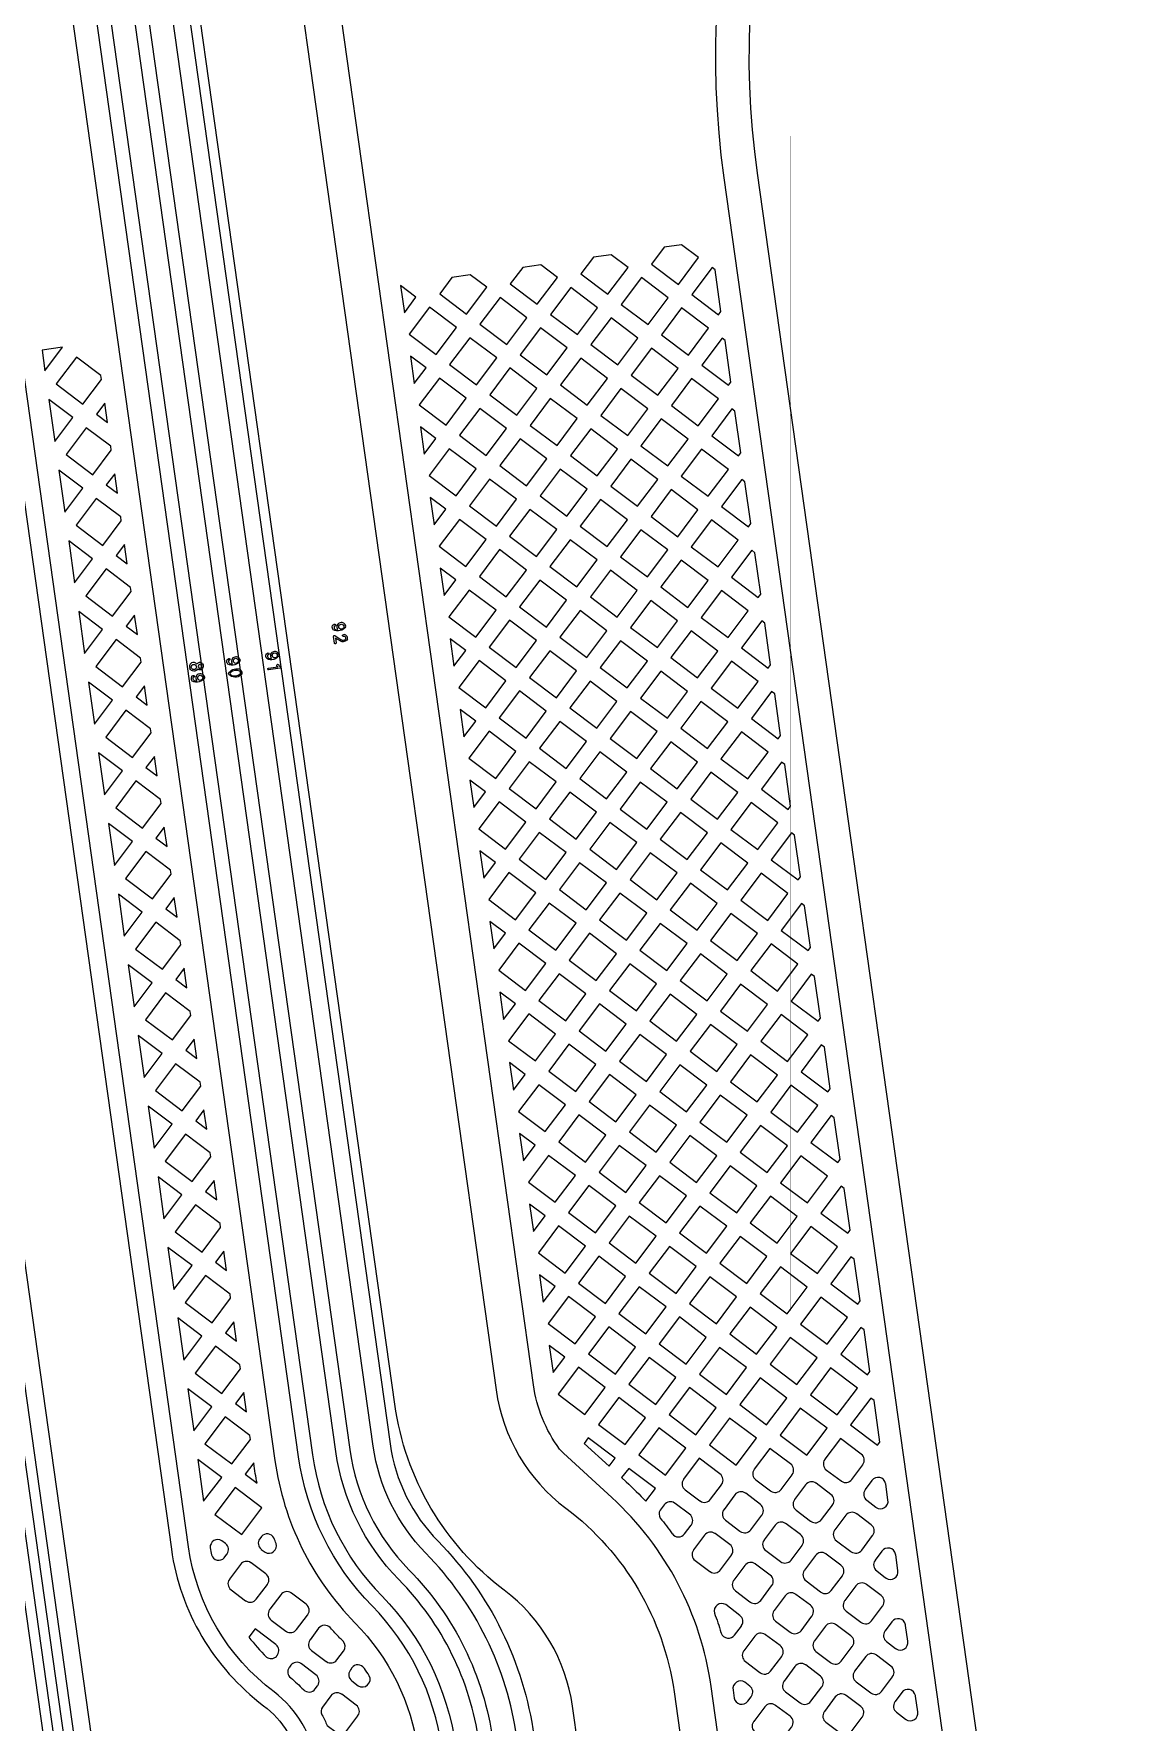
# Model space of a CAD drawing. Extents: x 176 to 489, y 37 to 258.
# Drawn here: x 231.65 to 238.14, y 54.62 to 64.66 of the extents above; entities that cross this region are included whole.
import ezdxf

# ---------------------------------------------------------------- set-up
doc = ezdxf.new("R2010")
doc.units = 0
for name, color, linetype in [('bak_bak_ttr1-bcq7360', 9, 'Continuous'), ('bak_outline', 8, 'Continuous'), ('biaozhu1', 5, 'Continuous'), ('quyukuang', 6, 'Continuous')]:
    doc.layers.add(name, color=color, linetype=linetype)

msp = doc.modelspace()

# ---------------------------------------------------------------- linework, layer by layer
at = {"layer": 'bak_bak_ttr1-bcq7360'}
for p, q in [((233.833, 63.166), (233.856, 63.003)), ((231.823, 62.798), (231.701, 62.781)), ((231.701, 62.781), (231.718, 62.658)), ((231.718, 62.658), (231.823, 62.798)), ((233.892, 62.746), (233.915, 62.583)), ((231.742, 62.488), (231.777, 62.238)), ((232.074, 62.466), (232.024, 62.4)), ((232.09, 62.35), (232.074, 62.466)), ((232.024, 62.4), (232.09, 62.35)), ((233.951, 62.325), (233.974, 62.163)), ((231.801, 62.068), (231.836, 61.818)), ((232.133, 62.046), (232.083, 61.98)), ((232.149, 61.93), (232.133, 62.046)), ((232.083, 61.98), (232.149, 61.93)), ((234.01, 61.905), (234.033, 61.743)), ((231.86, 61.648), (231.895, 61.398)), ((232.192, 61.626), (232.142, 61.56)), ((232.142, 61.56), (232.208, 61.51)), ((232.208, 61.51), (232.192, 61.626)), ((234.069, 61.485), (234.092, 61.323)), ((231.919, 61.228), (231.954, 60.978)), ((232.251, 61.206), (232.201, 61.14)), ((232.201, 61.14), (232.268, 61.09)), ((232.268, 61.09), (232.251, 61.206)), ((234.128, 61.065), (234.151, 60.903)), ((231.978, 60.807), (232.013, 60.558)), ((232.31, 60.786), (232.26, 60.72)), ((232.327, 60.67), (232.31, 60.786)), ((232.26, 60.72), (232.327, 60.67)), ((234.187, 60.645), (234.21, 60.483)), ((232.037, 60.387), (232.072, 60.138)), ((232.369, 60.366), (232.319, 60.3)), ((232.386, 60.25), (232.369, 60.366)), ((232.319, 60.3), (232.386, 60.25)), ((234.246, 60.225), (234.269, 60.063)), ((232.096, 59.967), (232.131, 59.718)), ((232.428, 59.946), (232.378, 59.88)), ((232.445, 59.83), (232.428, 59.946)), ((232.378, 59.88), (232.445, 59.83)), ((234.305, 59.805), (234.328, 59.642)), ((232.155, 59.547), (232.19, 59.297)), ((232.487, 59.526), (232.438, 59.459)), ((232.438, 59.459), (232.504, 59.41)), ((232.504, 59.41), (232.487, 59.526)), ((234.364, 59.385), (234.387, 59.222)), ((232.214, 59.127), (232.249, 58.877)), ((232.546, 59.106), (232.497, 59.039)), ((232.497, 59.039), (232.563, 58.99)), ((232.563, 58.99), (232.546, 59.106)), ((234.423, 58.965), (234.446, 58.802)), ((232.273, 58.707), (232.308, 58.457)), ((232.605, 58.685), (232.556, 58.619)), ((232.622, 58.57), (232.605, 58.685)), ((232.556, 58.619), (232.622, 58.57)), ((234.482, 58.545), (234.505, 58.382)), ((232.332, 58.287), (232.367, 58.037)), ((232.664, 58.265), (232.615, 58.199)), ((232.681, 58.149), (232.664, 58.265)), ((232.615, 58.199), (232.681, 58.149)), ((234.541, 58.124), (234.564, 57.962)), ((232.391, 57.867), (232.426, 57.617)), ((232.724, 57.845), (232.674, 57.779)), ((232.74, 57.729), (232.724, 57.845)), ((232.674, 57.779), (232.74, 57.729)), ((234.6, 57.704), (234.623, 57.542)), ((232.45, 57.447), (232.485, 57.197)), ((232.783, 57.425), (232.733, 57.359)), ((232.799, 57.309), (232.783, 57.425)), ((232.733, 57.359), (232.799, 57.309)), ((234.659, 57.284), (234.682, 57.122)), ((232.509, 57.027), (232.544, 56.777)), ((232.842, 57.005), (232.792, 56.939)), ((232.792, 56.939), (232.858, 56.889)), ((232.858, 56.889), (232.842, 57.005)), ((234.718, 56.864), (234.741, 56.702)), ((232.568, 56.606), (232.603, 56.357)), ((232.901, 56.585), (232.851, 56.519)), ((232.851, 56.519), (232.917, 56.469)), ((232.917, 56.469), (232.901, 56.585)), ((232.627, 56.186), (232.662, 55.937)), ((232.96, 56.165), (232.91, 56.099)), ((232.91, 56.099), (232.98, 56.045))]:
    msp.add_line(p, q, dxfattribs=at)
for points in [[(234.844, 52.62, 0.391526), (234.903, 52.704), (234.893, 52.779), (234.893, 52.779), (234.818, 53.307), (234.819, 53.307), (234.806, 53.399, 0.198924), (234.748, 53.496, -0.197398), (234.714, 53.554, -0.005848), (234.681, 53.626, -0.101709), (234.633, 53.761), (234.525, 54.529, 0.161646), (233.983, 55.629, -0.160256), (233.671, 56.264), (232.346, 65.691, -0.198908), (234.444, 73.804), (238.877, 79.688, 0.198902), (241.002, 87.903), (234.483, 134.292, 0.170817)], [(236.864, 67.802, 0.207988), (235.756, 63.806), (237.251, 53.166, -0.163949)], [(233.109, 65.798), (234.402, 56.599, 0.199126), (234.817, 55.896, -0.198644), (235.46, 54.804), (235.594, 53.852, -0.041399)], [(232.206, 65.671), (233.531, 56.245, 0.160526), (233.883, 55.53, -0.160493), (234.382, 54.517), (234.542, 53.375), (234.648, 53.283), (234.648, 53.282), (234.722, 52.755), (234.546, 52.73), (234.472, 53.258), (234.467, 53.315), (234.3, 54.506, 0.160526), (233.823, 55.472, -0.160496), (233.448, 56.233), (232.124, 65.66, -0.198904)], [(232.446, 65.705), (233.771, 56.278, 0.160287), (234.056, 55.7, -0.161596), (234.626, 54.543)], [(234.99, 53.767), (234.856, 54.719, 0.198737), (234.449, 55.409, -0.198914), (233.799, 56.514), (232.506, 65.713, -0.198889)], [(231.761, 65.61), (233.086, 56.18, 0.160276), (233.562, 55.215, -0.160473), (233.937, 54.455), (234.074, 53.479, -0.052017), (234.076, 53.411, -0.379916), (234.022, 53.347), (234.007, 53.345, 0.410916), (233.944, 53.26), (233.955, 53.185), (233.955, 53.185), (234.029, 52.658), (234.029, 52.658), (234.039, 52.583, 0.412974), (234.124, 52.519), (234.279, 52.541, -0.085134), (234.313, 52.538, 0.253929), (234.483, 52.562, -0.085118), (234.514, 52.574), (234.844, 52.62), (234.844, 52.62)], [(231.984, 65.64), (233.309, 56.214, 0.160588), (233.723, 55.373, -0.160497), (234.16, 54.486), (234.298, 53.51, -0.048605), (234.302, 53.403), (234.297, 53.302, -0.008462), (234.297, 53.301), (234.376, 52.706), (234.376, 52.706), (234.199, 52.682), (234.125, 53.209), (234.214, 53.309), (234.219, 53.408, 0.048601), (234.215, 53.499), (234.078, 54.474, 0.160522), (233.664, 55.315, -0.160569), (233.227, 56.202), (231.902, 65.628, -0.19891)], [(231.084, 65.518), (232.47, 55.653, 0.198902), (233.019, 54.722, -0.19871), (233.23, 54.364), (233.306, 53.821, 0.137023), (233.482, 53.419, -0.087024), (233.489, 53.403, -0.109623), (233.607, 53.137), (233.608, 53.137), (233.682, 52.609), (233.506, 52.584), (233.436, 53.084, 0.096684), (233.37, 53.261, 0.294706), (233.296, 53.295), (233.205, 53.283, -0.378206), (233.168, 53.228), (232.953, 53.198, -0.304803), (232.906, 53.228, 0.120269), (232.732, 53.44), (232.574, 53.559, -0.198882), (231.995, 54.542), (230.465, 65.431, -0.080073)], [(233.332, 54.378, 0.198763), (233.081, 54.804, -0.198793), (232.572, 55.667), (231.186, 65.532, -0.080049)], [(230.244, 65.401), (231.891, 53.68, 0.199022), (232.107, 53.313, 0.121406), (232.312, 53.226, -0.314395), (232.502, 53.041), (232.569, 52.991), (232.569, 52.99), (232.643, 52.463), (232.466, 52.438), (232.392, 52.966), (232.442, 53.032, 0.310866), (232.302, 53.167, -0.121401), (232.071, 53.266, -0.198919), (231.832, 53.672), (230.184, 65.392, -0.080094)], [(231.834, 54.519), (230.303, 65.409, -0.080076)], [(230.363, 65.417), (231.893, 54.528, 0.198915)], [(235.806, 53.942), (235.68, 54.836, 0.173823), (235.09, 55.959), (234.802, 56.223, -0.04861), (234.779, 56.248, -0.124269), (234.623, 56.63), (233.43, 65.122, -0.409906)], [(232.98, 56.045, -0.016079), (232.96, 56.162), (232.96, 56.163), (232.96, 56.165)]]:
    msp.add_lwpolyline(points, format="xyb", dxfattribs=at)
for points in [[(234.906, 63.234), (235.066, 63.113), (235.186, 63.273), (235.086, 63.348), (234.981, 63.333)], [(235.326, 63.293), (235.486, 63.172), (235.606, 63.332), (235.505, 63.408), (235.402, 63.394)], [(234.486, 63.175), (234.645, 63.054), (234.766, 63.214), (234.667, 63.288), (234.56, 63.273)], [(235.566, 63.112), (235.725, 62.992), (235.739, 63.01), (235.704, 63.258), (235.686, 63.272)], [(234.066, 63.115), (234.225, 62.995), (234.346, 63.155), (234.248, 63.228), (234.139, 63.213)], [(234.725, 62.994), (234.885, 62.874), (235.005, 63.033), (234.846, 63.154)], [(235.146, 63.053), (235.305, 62.933), (235.425, 63.092), (235.266, 63.213)], [(234.305, 62.935), (234.465, 62.815), (234.585, 62.974), (234.426, 63.095)], [(233.885, 62.876), (234.045, 62.756), (234.165, 62.915), (234.005, 63.036)], [(234.965, 62.814), (235.125, 62.693), (235.245, 62.853), (235.085, 62.973)], [(235.385, 62.873), (235.545, 62.752), (235.665, 62.912), (235.505, 63.032)], [(234.125, 62.695), (234.284, 62.575), (234.405, 62.735), (234.245, 62.855)], [(234.545, 62.754), (234.704, 62.634), (234.825, 62.794), (234.665, 62.914)], [(235.625, 62.692), (235.784, 62.572), (235.798, 62.59), (235.763, 62.838), (235.745, 62.852)], [(231.785, 62.581), (231.944, 62.46), (232.054, 62.607), (232.051, 62.63), (231.905, 62.74)], [(235.205, 62.633), (235.364, 62.513), (235.484, 62.672), (235.325, 62.793)], [(234.364, 62.515), (234.524, 62.395), (234.644, 62.554), (234.484, 62.675)], [(234.784, 62.574), (234.944, 62.454), (235.064, 62.613), (234.905, 62.734)], [(233.944, 62.456), (234.104, 62.336), (234.224, 62.495), (234.064, 62.615)], [(235.024, 62.393), (235.184, 62.273), (235.304, 62.433), (235.144, 62.553)], [(235.444, 62.453), (235.604, 62.332), (235.724, 62.492), (235.564, 62.612)], [(234.604, 62.334), (234.764, 62.214), (234.884, 62.374), (234.724, 62.494)], [(234.184, 62.275), (234.343, 62.155), (234.464, 62.315), (234.304, 62.435)], [(235.263, 62.213), (235.423, 62.093), (235.544, 62.252), (235.384, 62.373)], [(235.684, 62.272), (235.843, 62.152), (235.857, 62.17), (235.822, 62.418), (235.804, 62.432)], [(231.844, 62.161), (232.003, 62.04), (232.113, 62.186), (232.11, 62.21), (231.964, 62.32)], [(234.423, 62.095), (234.583, 61.974), (234.703, 62.134), (234.544, 62.254)], [(234.843, 62.154), (235.003, 62.034), (235.123, 62.193), (234.964, 62.313)], [(234.003, 62.036), (234.163, 61.915), (234.283, 62.075), (234.123, 62.195)], [(235.503, 62.032), (235.663, 61.912), (235.783, 62.072), (235.623, 62.192)], [(234.663, 61.914), (234.823, 61.794), (234.943, 61.954), (234.783, 62.074)], [(235.083, 61.973), (235.243, 61.853), (235.363, 62.013), (235.203, 62.133)], [(234.243, 61.855), (234.403, 61.735), (234.523, 61.895), (234.363, 62.015)], [(235.323, 61.793), (235.482, 61.672), (235.602, 61.832), (235.443, 61.952)], [(235.743, 61.852), (235.902, 61.731), (235.916, 61.75), (235.881, 61.998), (235.863, 62.012)], [(231.903, 61.741), (232.062, 61.62), (232.172, 61.766), (232.169, 61.79), (232.023, 61.9)], [(234.902, 61.734), (235.062, 61.613), (235.182, 61.773), (235.023, 61.893)], [(234.062, 61.616), (234.222, 61.495), (234.342, 61.655), (234.183, 61.775)], [(234.482, 61.675), (234.642, 61.554), (234.762, 61.714), (234.603, 61.834)], [(235.562, 61.612), (235.722, 61.492), (235.842, 61.651), (235.682, 61.772)], [(234.722, 61.494), (234.882, 61.374), (235.002, 61.534), (234.842, 61.654)], [(235.142, 61.553), (235.302, 61.433), (235.422, 61.593), (235.262, 61.713)], [(234.302, 61.435), (234.462, 61.315), (234.582, 61.474), (234.422, 61.595)], [(235.802, 61.432), (235.961, 61.311), (235.975, 61.33), (235.941, 61.577), (235.922, 61.591)], [(231.962, 61.32), (232.121, 61.2), (232.232, 61.346), (232.228, 61.37), (232.082, 61.48)], [(234.962, 61.314), (235.121, 61.193), (235.241, 61.353), (235.082, 61.473)], [(235.382, 61.373), (235.541, 61.252), (235.662, 61.412), (235.502, 61.532)], [(234.121, 61.195), (234.281, 61.075), (234.401, 61.235), (234.242, 61.355)], [(234.541, 61.255), (234.701, 61.134), (234.821, 61.294), (234.662, 61.414)], [(235.621, 61.192), (235.781, 61.072), (235.901, 61.231), (235.742, 61.352)], [(235.201, 61.133), (235.361, 61.013), (235.481, 61.172), (235.321, 61.293)], [(234.361, 61.015), (234.52, 60.895), (234.641, 61.054), (234.481, 61.175)], [(234.781, 61.074), (234.941, 60.954), (235.061, 61.113), (234.901, 61.234)], [(235.861, 61.012), (236.02, 60.891), (236.034, 60.91), (236, 61.157), (235.981, 61.171)], [(232.021, 60.9), (232.18, 60.78), (232.291, 60.926), (232.287, 60.95), (232.141, 61.06)], [(235.021, 60.894), (235.18, 60.773), (235.301, 60.933), (235.141, 61.053)], [(235.441, 60.953), (235.6, 60.832), (235.721, 60.992), (235.561, 61.112)], [(234.18, 60.775), (234.34, 60.655), (234.46, 60.815), (234.301, 60.935)], [(234.6, 60.834), (234.76, 60.714), (234.88, 60.874), (234.721, 60.994)], [(235.26, 60.713), (235.42, 60.593), (235.54, 60.752), (235.381, 60.873)], [(235.68, 60.772), (235.84, 60.652), (235.96, 60.811), (235.801, 60.932)], [(234.42, 60.595), (234.58, 60.475), (234.7, 60.634), (234.54, 60.755)], [(234.84, 60.654), (235, 60.534), (235.12, 60.693), (234.96, 60.814)], [(235.92, 60.592), (236.079, 60.471), (236.093, 60.49), (236.059, 60.737), (236.04, 60.751)], [(232.08, 60.48), (232.239, 60.36), (232.35, 60.506), (232.346, 60.53), (232.2, 60.64)], [(235.08, 60.473), (235.239, 60.353), (235.36, 60.513), (235.2, 60.633)], [(235.5, 60.533), (235.659, 60.412), (235.78, 60.572), (235.62, 60.692)], [(234.659, 60.414), (234.819, 60.294), (234.939, 60.454), (234.78, 60.574)], [(234.239, 60.355), (234.399, 60.235), (234.519, 60.395), (234.36, 60.515)], [(235.319, 60.293), (235.479, 60.173), (235.599, 60.332), (235.44, 60.453)], [(235.739, 60.352), (235.899, 60.232), (236.019, 60.391), (235.86, 60.512)], [(234.479, 60.175), (234.639, 60.054), (234.759, 60.214), (234.599, 60.334)], [(234.899, 60.234), (235.059, 60.113), (235.179, 60.273), (235.019, 60.393)], [(235.979, 60.171), (236.138, 60.051), (236.152, 60.07), (236.118, 60.317), (236.099, 60.331)], [(235.559, 60.112), (235.718, 59.992), (235.839, 60.152), (235.679, 60.272)], [(232.139, 60.06), (232.298, 59.94), (232.409, 60.086), (232.405, 60.11), (232.259, 60.22)], [(234.719, 59.994), (234.878, 59.874), (234.999, 60.034), (234.839, 60.154)], [(235.139, 60.053), (235.298, 59.933), (235.419, 60.093), (235.259, 60.213)], [(234.298, 59.935), (234.458, 59.815), (234.578, 59.975), (234.419, 60.095)], [(235.378, 59.873), (235.538, 59.752), (235.658, 59.912), (235.498, 60.032)], [(235.798, 59.932), (235.958, 59.812), (236.078, 59.971), (235.919, 60.092)], [(234.958, 59.814), (235.118, 59.693), (235.238, 59.853), (235.078, 59.973)], [(234.538, 59.755), (234.698, 59.634), (234.818, 59.794), (234.658, 59.914)], [(235.618, 59.692), (235.777, 59.572), (235.898, 59.732), (235.738, 59.852)], [(236.038, 59.751), (236.197, 59.631), (236.211, 59.65), (236.177, 59.897), (236.158, 59.911)], [(232.198, 59.64), (232.358, 59.52), (232.468, 59.666), (232.464, 59.69), (232.318, 59.8)], [(234.778, 59.574), (234.937, 59.454), (235.058, 59.614), (234.898, 59.734)], [(235.198, 59.633), (235.357, 59.513), (235.478, 59.673), (235.318, 59.793)], [(234.358, 59.515), (234.517, 59.395), (234.637, 59.554), (234.478, 59.675)], [(235.857, 59.512), (236.017, 59.391), (236.137, 59.551), (235.978, 59.671)], [(235.017, 59.394), (235.177, 59.273), (235.297, 59.433), (235.137, 59.553)], [(235.437, 59.453), (235.597, 59.332), (235.717, 59.492), (235.558, 59.612)], [(234.597, 59.335), (234.757, 59.214), (234.877, 59.374), (234.717, 59.494)], [(235.677, 59.272), (235.836, 59.152), (235.957, 59.312), (235.797, 59.432)], [(236.097, 59.331), (236.257, 59.211), (236.271, 59.229), (236.236, 59.477), (236.217, 59.491)], [(232.257, 59.22), (232.417, 59.1), (232.527, 59.246), (232.523, 59.27), (232.377, 59.38)], [(235.257, 59.213), (235.416, 59.093), (235.537, 59.253), (235.377, 59.373)], [(234.417, 59.095), (234.576, 58.975), (234.697, 59.134), (234.537, 59.255)], [(234.837, 59.154), (234.996, 59.034), (235.117, 59.193), (234.957, 59.314)], [(235.916, 59.092), (236.076, 58.971), (236.196, 59.131), (236.037, 59.251)], [(235.076, 58.974), (235.236, 58.853), (235.356, 59.013), (235.196, 59.133)], [(235.496, 59.033), (235.656, 58.912), (235.776, 59.072), (235.617, 59.192)], [(234.656, 58.914), (234.816, 58.794), (234.936, 58.954), (234.776, 59.074)], [(236.156, 58.911), (236.316, 58.791), (236.33, 58.809), (236.295, 59.057), (236.276, 59.071)], [(232.316, 58.8), (232.476, 58.68), (232.586, 58.826), (232.582, 58.849), (232.436, 58.96)], [(235.316, 58.793), (235.475, 58.673), (235.596, 58.832), (235.436, 58.953)], [(235.736, 58.852), (235.896, 58.732), (236.016, 58.891), (235.856, 59.012)], [(234.476, 58.675), (234.635, 58.555), (234.755, 58.714), (234.596, 58.835)], [(234.896, 58.734), (235.055, 58.614), (235.176, 58.773), (235.016, 58.894)], [(235.975, 58.672), (236.135, 58.551), (236.255, 58.711), (236.096, 58.831)], [(235.555, 58.613), (235.715, 58.492), (235.835, 58.652), (235.676, 58.772)], [(234.715, 58.494), (234.875, 58.374), (234.995, 58.534), (234.835, 58.654)], [(235.135, 58.553), (235.295, 58.433), (235.415, 58.593), (235.256, 58.713)], [(236.215, 58.491), (236.375, 58.371), (236.389, 58.389), (236.354, 58.637), (236.335, 58.651)], [(232.375, 58.38), (232.535, 58.259), (232.645, 58.406), (232.641, 58.429), (232.495, 58.539)], [(235.375, 58.373), (235.534, 58.253), (235.655, 58.412), (235.495, 58.533)], [(235.795, 58.432), (235.955, 58.312), (236.075, 58.471), (235.915, 58.592)], [(234.955, 58.314), (235.114, 58.194), (235.235, 58.353), (235.075, 58.474)], [(234.535, 58.255), (234.694, 58.135), (234.814, 58.294), (234.655, 58.414)], [(235.614, 58.192), (235.774, 58.072), (235.894, 58.232), (235.735, 58.352)], [(236.035, 58.251), (236.194, 58.131), (236.314, 58.291), (236.155, 58.411)], [(234.774, 58.074), (234.934, 57.954), (235.054, 58.114), (234.894, 58.234)], [(235.194, 58.133), (235.354, 58.013), (235.474, 58.173), (235.314, 58.293)], [(236.274, 58.071), (236.434, 57.951), (236.448, 57.969), (236.413, 58.217), (236.394, 58.231)], [(235.854, 58.012), (236.014, 57.892), (236.134, 58.051), (235.974, 58.172)], [(232.434, 57.96), (232.594, 57.839), (232.704, 57.986), (232.701, 58.009), (232.554, 58.119)], [(235.014, 57.894), (235.173, 57.773), (235.294, 57.933), (235.134, 58.053)], [(235.434, 57.953), (235.593, 57.832), (235.714, 57.992), (235.554, 58.112)], [(234.594, 57.835), (234.753, 57.715), (234.874, 57.874), (234.714, 57.994)], [(235.673, 57.772), (235.833, 57.652), (235.953, 57.812), (235.794, 57.932)], [(236.093, 57.831), (236.253, 57.711), (236.373, 57.871), (236.214, 57.991)], [(235.253, 57.713), (235.413, 57.593), (235.533, 57.753), (235.374, 57.873)], [(234.833, 57.654), (234.993, 57.534), (235.113, 57.694), (234.953, 57.814)], [(235.913, 57.592), (236.073, 57.471), (236.193, 57.631), (236.033, 57.751)], [(236.333, 57.651), (236.493, 57.531), (236.507, 57.549), (236.472, 57.797), (236.453, 57.811)], [(232.493, 57.54), (232.653, 57.419), (232.763, 57.565), (232.76, 57.589), (232.613, 57.699)], [(235.073, 57.474), (235.232, 57.353), (235.353, 57.513), (235.193, 57.633)], [(235.493, 57.533), (235.653, 57.412), (235.773, 57.572), (235.613, 57.692)], [(234.653, 57.415), (234.812, 57.294), (234.933, 57.454), (234.773, 57.574)], [(236.152, 57.411), (236.312, 57.291), (236.432, 57.451), (236.273, 57.571)], [(235.312, 57.293), (235.472, 57.173), (235.592, 57.333), (235.433, 57.453)], [(235.732, 57.352), (235.892, 57.232), (236.012, 57.392), (235.853, 57.512)], [(234.892, 57.234), (235.052, 57.114), (235.172, 57.273), (235.013, 57.394)], [(235.972, 57.172), (236.132, 57.051), (236.252, 57.211), (236.092, 57.331)], [(236.392, 57.231), (236.552, 57.11), (236.566, 57.129), (236.531, 57.376), (236.512, 57.39)], [(232.552, 57.119), (232.712, 56.999), (232.822, 57.145), (232.819, 57.169), (232.673, 57.279)], [(235.552, 57.113), (235.712, 56.992), (235.832, 57.152), (235.672, 57.272)], [(234.712, 56.995), (234.871, 56.874), (234.992, 57.034), (234.832, 57.154)], [(235.132, 57.054), (235.291, 56.933), (235.412, 57.093), (235.252, 57.213)], [(236.212, 56.991), (236.371, 56.871), (236.492, 57.03), (236.332, 57.151)], [(235.371, 56.873), (235.531, 56.753), (235.651, 56.912), (235.492, 57.033)], [(235.791, 56.932), (235.951, 56.812), (236.071, 56.971), (235.912, 57.092)], [(234.951, 56.814), (235.111, 56.694), (235.231, 56.853), (235.072, 56.974)], [(236.451, 56.811), (236.611, 56.69), (236.625, 56.709), (236.59, 56.956), (236.571, 56.97)], [(232.611, 56.699), (232.771, 56.579), (232.881, 56.725), (232.878, 56.749), (232.732, 56.859)], [(235.611, 56.693), (235.771, 56.572), (235.891, 56.732), (235.731, 56.852)], [(236.031, 56.752), (236.191, 56.631), (236.311, 56.791), (236.151, 56.911)], [(234.771, 56.574), (234.93, 56.454), (235.051, 56.614), (234.891, 56.734)], [(235.191, 56.634), (235.351, 56.513), (235.471, 56.673), (235.311, 56.793)], [(236.271, 56.571), (236.43, 56.451), (236.551, 56.61), (236.391, 56.731)], [(235.851, 56.512), (236.01, 56.392), (236.131, 56.551), (235.971, 56.672)], [(235.01, 56.394), (235.17, 56.274), (235.29, 56.433), (235.131, 56.554)], [(235.43, 56.453), (235.59, 56.333), (235.71, 56.492), (235.551, 56.613)], [(236.51, 56.391), (236.67, 56.27), (236.684, 56.289), (236.649, 56.536), (236.631, 56.55)], [(232.67, 56.279), (232.83, 56.159), (232.94, 56.305), (232.937, 56.329), (232.791, 56.439)], [(235.67, 56.273), (235.83, 56.152), (235.95, 56.312), (235.79, 56.432)], [(236.09, 56.331), (236.25, 56.211), (236.37, 56.371), (236.21, 56.491)], [(235.25, 56.213), (235.409, 56.093), (235.53, 56.253), (235.37, 56.373)], [(234.925, 56.281), (235.073, 56.146), (235.11, 56.194), (234.95, 56.314)], [(232.729, 55.859), (232.889, 55.739), (233.009, 55.898), (232.85, 56.019)]]:
    msp.add_lwpolyline(points, close=True, dxfattribs=at)
for points in [[(233.856, 63.003), (233.925, 63.096), (233.833, 63.166)], [(233.915, 62.583), (233.985, 62.676), (233.892, 62.746)], [(231.777, 62.238), (231.884, 62.381), (231.742, 62.488)], [(233.974, 62.163), (234.044, 62.256), (233.951, 62.325)], [(231.836, 61.818), (231.943, 61.96), (231.801, 62.068)], [(234.033, 61.743), (234.103, 61.836), (234.01, 61.905)], [(231.895, 61.398), (232.002, 61.54), (231.86, 61.648)], [(234.092, 61.323), (234.162, 61.415), (234.069, 61.485)], [(231.954, 60.978), (232.061, 61.12), (231.919, 61.228)], [(234.151, 60.903), (234.221, 60.995), (234.128, 61.065)], [(232.013, 60.558), (232.12, 60.7), (231.978, 60.807)], [(234.21, 60.483), (234.28, 60.575), (234.187, 60.645)], [(232.072, 60.138), (232.179, 60.28), (232.037, 60.387)], [(234.269, 60.063), (234.339, 60.155), (234.246, 60.225)], [(232.131, 59.718), (232.238, 59.86), (232.096, 59.967)], [(234.328, 59.642), (234.398, 59.735), (234.305, 59.805)], [(232.19, 59.297), (232.297, 59.44), (232.155, 59.547)], [(234.387, 59.222), (234.457, 59.315), (234.364, 59.385)], [(232.249, 58.877), (232.356, 59.02), (232.214, 59.127)], [(234.446, 58.802), (234.516, 58.895), (234.423, 58.965)], [(232.308, 58.457), (232.415, 58.6), (232.273, 58.707)], [(234.505, 58.382), (234.575, 58.475), (234.482, 58.545)], [(232.367, 58.037), (232.474, 58.179), (232.332, 58.287)], [(234.564, 57.962), (234.634, 58.055), (234.541, 58.124)], [(232.426, 57.617), (232.533, 57.759), (232.391, 57.867)], [(234.623, 57.542), (234.693, 57.635), (234.6, 57.704)], [(232.485, 57.197), (232.593, 57.339), (232.45, 57.447)], [(234.682, 57.122), (234.752, 57.214), (234.659, 57.284)], [(232.544, 56.777), (232.652, 56.919), (232.509, 57.027)], [(234.741, 56.702), (234.811, 56.794), (234.718, 56.864)], [(232.603, 56.357), (232.711, 56.499), (232.568, 56.606)], [(232.662, 55.937), (232.77, 56.079), (232.627, 56.186)]]:
    msp.add_lwpolyline(points, dxfattribs=at)
for points in [[(235.936, 56.126, 0.407192), (235.946, 56.064), (236.033, 55.999, -0.055998), (236.035, 55.998, 0.407268), (236.097, 56.008), (236.162, 56.095, -0.055957), (236.163, 56.097, 0.407248), (236.153, 56.159), (236.03, 56.252), (235.937, 56.128, -0.055998)], [(236.356, 56.185, 0.407175), (236.366, 56.123), (236.453, 56.058, -0.055736), (236.455, 56.057, 0.407228), (236.517, 56.067), (236.582, 56.154, -0.055998), (236.583, 56.156, 0.407248), (236.573, 56.218), (236.45, 56.311), (236.357, 56.187, -0.056012)], [(235.148, 56.078), (235.175, 56.052), (235.176, 56.052, -0.020426), (235.292, 55.937), (235.349, 56.013), (235.19, 56.133)], [(235.516, 56.067, 0.407), (235.526, 56.005), (235.613, 55.94, -0.055957), (235.615, 55.939, 0.406882), (235.677, 55.949), (235.742, 56.036, -0.056012), (235.743, 56.038, 0.406847), (235.733, 56.1), (235.61, 56.193), (235.517, 56.069, -0.05578)], [(236.176, 55.946, 0.407053), (236.186, 55.884), (236.272, 55.819, -0.055736), (236.275, 55.817, 0.407159), (236.336, 55.828), (236.402, 55.914, -0.055693), (236.403, 55.916, 0.407232), (236.393, 55.978), (236.306, 56.044, -0.056279), (236.304, 56.045, 0.407198), (236.242, 56.035), (236.177, 55.948, -0.055998)], [(236.596, 56.005, 0.407125), (236.606, 55.943), (236.659, 55.903, -0.034411), (236.662, 55.901, 0.669223), (236.732, 55.946), (236.719, 56.039, -0.034457), (236.718, 56.043, 0.669361), (236.637, 56.06), (236.597, 56.007, -0.055842)], [(235.377, 55.884, 0.283369), (235.378, 55.837, -0.014556), (235.449, 55.744, -0.027496), (235.45, 55.743, 0.49421), (235.521, 55.743), (235.561, 55.796, -0.055957), (235.563, 55.798, 0.406738), (235.552, 55.86), (235.466, 55.925, -0.055957), (235.463, 55.927, 0.407006), (235.402, 55.916)], [(235.755, 55.887, 0.407262), (235.766, 55.825), (235.852, 55.759, -0.056279), (235.854, 55.758, 0.407209), (235.916, 55.768), (235.982, 55.855, -0.055905), (235.983, 55.857, 0.407232), (235.973, 55.919), (235.886, 55.985, -0.05617), (235.884, 55.986, 0.407271), (235.822, 55.976), (235.757, 55.889, -0.055957)], [(236.415, 55.765, 0.407192), (236.425, 55.703), (236.512, 55.638, -0.055693), (236.514, 55.637, 0.407245), (236.576, 55.647), (236.641, 55.734, -0.055957), (236.642, 55.736, 0.407248), (236.632, 55.798), (236.546, 55.863, -0.056279), (236.543, 55.864, 0.407195), (236.482, 55.854), (236.416, 55.767, -0.055998)], [(232.995, 55.713, 0.390648), (233.004, 55.653, -0.056476), (233.005, 55.651), (233.028, 55.634, 0.668633), (233.094, 55.686, -0.00495), (233.08, 55.719, 0.528287), (233.006, 55.728), (232.996, 55.715, -0.055982)], [(235.575, 55.647, 0.407265), (235.585, 55.585), (235.672, 55.52, -0.05617), (235.674, 55.519, 0.407245), (235.736, 55.529), (235.801, 55.616, -0.055998), (235.802, 55.618, 0.407179), (235.792, 55.68), (235.705, 55.745, -0.055998), (235.703, 55.746, 0.407196), (235.641, 55.736), (235.576, 55.649, -0.055693)], [(235.995, 55.706, 0.407268), (236.005, 55.644), (236.092, 55.579, -0.056279), (236.094, 55.578, 0.407211), (236.156, 55.588), (236.221, 55.675, -0.055957), (236.222, 55.677, 0.407196), (236.212, 55.739), (236.126, 55.804, -0.055998), (236.123, 55.805, 0.407182), (236.061, 55.795), (235.996, 55.708, -0.055998)], [(232.701, 55.661, 0.009331), (232.709, 55.618, 0.563589), (232.785, 55.601), (232.801, 55.622, -0.056273), (232.802, 55.625, 0.390823), (232.794, 55.685, -0.056135), (232.792, 55.686), (232.77, 55.703, 0.613756)], [(236.234, 55.526, 0.407265), (236.245, 55.464), (236.331, 55.398, -0.05617), (236.333, 55.397, 0.407245), (236.395, 55.407), (236.461, 55.494, -0.055905), (236.462, 55.496, 0.407274), (236.452, 55.558), (236.365, 55.623, -0.055957), (236.363, 55.625, 0.407179), (236.301, 55.615), (236.236, 55.528, -0.055693)], [(236.655, 55.585, 0.407209), (236.665, 55.523), (236.718, 55.483, -0.034612), (236.721, 55.481, 0.669291), (236.791, 55.526), (236.778, 55.619, -0.034486), (236.777, 55.623, 0.669393), (236.696, 55.64), (236.656, 55.587, -0.055998)], [(232.815, 55.473, 0.406824), (232.825, 55.411), (232.911, 55.346, -0.056241), (232.914, 55.345, 0.407262), (232.975, 55.355), (233.041, 55.442, -0.056241), (233.042, 55.444, 0.407076), (233.032, 55.506), (232.945, 55.571, -0.055054), (232.943, 55.572, 0.406622), (232.881, 55.562), (232.816, 55.475, -0.056124)], [(235.814, 55.466, 0.407262), (235.825, 55.405), (235.911, 55.339, -0.055957), (235.913, 55.338, 0.407192), (235.975, 55.348), (236.04, 55.435, -0.055998), (236.042, 55.437, 0.407198), (236.032, 55.499), (235.945, 55.564, -0.055736), (235.943, 55.566, 0.407215), (235.881, 55.555), (235.816, 55.469, -0.055957)], [(236.474, 55.345, 0.407268), (236.484, 55.283), (236.571, 55.218, -0.056012), (236.573, 55.217, 0.407245), (236.635, 55.227), (236.7, 55.314, -0.055905), (236.701, 55.316, 0.407248), (236.691, 55.378), (236.605, 55.443, -0.05617), (236.602, 55.444, 0.407165), (236.541, 55.434), (236.475, 55.347, -0.055957)], [(233.054, 55.293, 0.407387), (233.064, 55.231), (233.151, 55.166, -0.056388), (233.153, 55.164, 0.406907), (233.215, 55.175), (233.28, 55.261, -0.055419), (233.282, 55.264, 0.40652), (233.271, 55.325), (233.185, 55.391, -0.055358), (233.182, 55.392, 0.406782), (233.121, 55.382), (233.055, 55.295, -0.055693)], [(235.7, 55.273, -0.015354), (235.739, 55.157, -0.036324), (235.741, 55.153, 0.615938), (235.82, 55.142), (235.86, 55.195, -0.055842), (235.861, 55.198, 0.407109), (235.851, 55.259), (235.767, 55.323, 0.664602)], [(236.054, 55.286, 0.407262), (236.064, 55.224), (236.151, 55.159, -0.056279), (236.153, 55.158, 0.407209), (236.215, 55.168), (236.28, 55.255, -0.055998), (236.281, 55.257, 0.407179), (236.271, 55.319), (236.184, 55.384, -0.055693), (236.182, 55.385, 0.407232), (236.12, 55.375), (236.055, 55.288, -0.055957)], [(236.294, 55.105, 0.407231), (236.304, 55.044), (236.39, 54.978, -0.056012), (236.393, 54.977, 0.407159), (236.454, 54.987), (236.52, 55.074, -0.055736), (236.521, 55.076, 0.407145), (236.511, 55.138), (236.424, 55.203, -0.055736), (236.422, 55.204, 0.407145), (236.36, 55.194), (236.295, 55.108, -0.055693)], [(236.714, 55.165, 0.407245), (236.724, 55.103), (236.777, 55.062, -0.034806), (236.78, 55.061, 0.669389), (236.85, 55.105), (236.837, 55.199, -0.034403), (236.836, 55.203, 0.669493), (236.755, 55.22), (236.715, 55.167, -0.056012)], [(232.931, 55.13, 0.033572), (233.036, 55.011, 0.370602), (233.095, 55.015), (233.1, 55.022, -0.056241), (233.101, 55.024, 0.390797), (233.093, 55.084, -0.055554), (233.091, 55.086), (232.968, 55.179)], [(233.294, 55.112, 0.406938), (233.304, 55.05), (233.391, 54.985, -0.056532), (233.393, 54.984, 0.406979), (233.455, 54.994), (233.494, 55.047, -0.071553), (233.495, 55.049, 0.356788), (233.491, 55.105, 0.004877), (233.475, 55.122, -0.020103), (233.471, 55.126, -0.010969), (233.416, 55.185, -0.040584), (233.414, 55.186, 0.463598), (233.346, 55.182), (233.295, 55.114, -0.055478)], [(235.873, 55.046, 0.407262), (235.884, 54.985), (235.97, 54.919, -0.056279), (235.972, 54.918, 0.407211), (236.034, 54.928), (236.1, 55.015, -0.055693), (236.101, 55.017, 0.407162), (236.091, 55.079), (236.004, 55.144, -0.055998), (236.002, 55.145, 0.407196), (235.94, 55.135), (235.875, 55.049, -0.05617)], [(236.533, 54.925, 0.407298), (236.543, 54.863), (236.63, 54.798, -0.05617), (236.632, 54.797, 0.407284), (236.694, 54.807), (236.759, 54.893, -0.056279), (236.76, 54.896, 0.407198), (236.75, 54.957), (236.664, 55.023, -0.055957), (236.661, 55.024, 0.407196), (236.6, 55.014), (236.534, 54.927, -0.055957)], [(233.171, 54.949, 0.401409), (233.18, 54.887, -0.033018), (233.255, 54.818, -0.045821), (233.257, 54.816, 0.458867), (233.325, 54.822), (233.339, 54.841, -0.056115), (233.341, 54.843, 0.406791), (233.33, 54.905), (233.244, 54.971, -0.055477), (233.242, 54.972, 0.406881), (233.18, 54.962), (233.172, 54.951, -0.072018)], [(233.533, 54.932, 0.407331), (233.544, 54.87), (233.582, 54.841, 0.780291), (233.647, 54.9, 0.01082), (233.618, 54.944, -0.038189), (233.617, 54.946, 0.509694), (233.544, 54.947), (233.535, 54.934, -0.055571)], [(236.113, 54.866, 0.407298), (236.123, 54.804), (236.21, 54.739, -0.05617), (236.212, 54.738, 0.407245), (236.274, 54.748), (236.339, 54.834, -0.056012), (236.34, 54.837, 0.407201), (236.33, 54.898), (236.243, 54.964, -0.05578), (236.241, 54.965, 0.407199), (236.179, 54.955), (236.114, 54.868, -0.055957)], [(235.811, 54.815), (235.818, 54.767, 0.650033), (235.898, 54.748), (235.919, 54.775, -0.055998), (235.92, 54.778, 0.407072), (235.91, 54.839), (235.881, 54.861, 0.674932)], [(236.773, 54.744, 0.407268), (236.783, 54.683), (236.836, 54.642, -0.034652), (236.839, 54.64, 0.669351), (236.909, 54.685), (236.896, 54.779, -0.034517), (236.895, 54.782, 0.669246), (236.814, 54.8), (236.774, 54.747, -0.055477)], [(233.366, 54.667, -0.022627), (233.397, 54.605), (233.45, 54.565, -0.055905), (233.452, 54.564, 0.406788), (233.514, 54.574), (233.579, 54.661, -0.055152), (233.58, 54.663, 0.406756), (233.57, 54.725), (233.483, 54.79, -0.055571), (233.481, 54.791, 0.407129), (233.419, 54.781), (233.369, 54.714, 0.280407)], [(235.932, 54.626, 0.407232), (235.943, 54.565), (236.029, 54.499, -0.05617), (236.031, 54.498, 0.407245), (236.093, 54.508), (236.159, 54.595, -0.055998), (236.16, 54.597, 0.407179), (236.15, 54.659), (236.063, 54.724, -0.055998), (236.061, 54.725, 0.407179), (235.999, 54.715), (235.934, 54.629, -0.055693)], [(236.353, 54.685, 0.407268), (236.363, 54.624), (236.449, 54.558, -0.05617), (236.452, 54.557, 0.407314), (236.513, 54.567), (236.579, 54.654, -0.056388), (236.58, 54.656, 0.407126), (236.57, 54.718), (236.483, 54.783, -0.05578), (236.481, 54.784, 0.407215), (236.419, 54.774), (236.354, 54.688, -0.055957)]]:
    msp.add_lwpolyline(points, format="xyb", close=True, dxfattribs=at)
at = {"layer": 'bak_outline'}
msp.add_lwpolyline([(241.413, 135.642), (248.299, 86.646, -0.207725), (246.166, 78.971), (237.018, 67.674, 0.207899), (235.954, 63.833), (237.688, 51.496, -0.411808), (237.255, 50.941), (227.752, 49.606, -0.149129), (227.176, 49.699), (226.964, 49.801, -0.252406), (226.407, 50.569), (224.031, 67.473, -0.154461), (225.037, 73.423), (229.596, 82.31, 0.154779), (230.601, 88.272), (223.481, 138.93, -0.021809)], format="xyb", dxfattribs=at)
at = {"layer": 'biaozhu1'}
msp.add_line((233.047, 60.89), (233.103, 60.898), dxfattribs=at)
for points in [[(233.427, 61.134, -0.096107), (233.427, 61.136), (233.429, 61.145, -0.205484), (233.432, 61.148), (233.438, 61.152)], [(233.507, 61.139, -0.42086), (233.433, 61.119), (233.429, 61.127, -0.095937), (233.428, 61.128), (233.427, 61.134)], [(233.438, 61.152, -1.486568), (233.439, 61.14, 0.775558), (233.46, 61.121)], [(233.435, 61.079, -0.64972), (233.443, 61.084), (233.479, 61.06, 0.341409), (233.508, 61.064)], [(233.446, 61.069), (233.45, 61.041, -1), (233.44, 61.039), (233.435, 61.079)], [(233.517, 61.062, -0.419965), (233.474, 61.052), (233.446, 61.069)], [(233.508, 61.064, 0.570854), (233.494, 61.079, -1), (233.492, 61.089)], [(232.8, 60.93, -0.096107), (232.8, 60.932), (232.802, 60.941, -0.205484), (232.805, 60.944), (232.811, 60.948)], [(232.88, 60.936, -0.42086), (232.806, 60.915), (232.802, 60.923, -0.095937), (232.801, 60.925), (232.8, 60.93)], [(232.811, 60.948, -1.486568), (232.812, 60.937, 0.775558), (232.833, 60.918)], [(233.032, 60.962, -0.096107), (233.032, 60.964), (233.034, 60.973, -0.205484), (233.036, 60.976), (233.042, 60.98)], [(233.112, 60.968, -0.42086), (233.037, 60.947), (233.033, 60.955, -0.095937), (233.032, 60.957), (233.032, 60.962)], [(233.042, 60.98, -1.486568), (233.043, 60.969, 0.775558), (233.065, 60.95)], [(232.653, 60.92, -0.461247), (232.647, 60.881, -0.324878), (232.627, 60.886, -0.620578), (232.58, 60.888)], [(232.589, 60.83, -0.096107), (232.589, 60.832), (232.591, 60.841, -0.205484), (232.593, 60.844), (232.599, 60.847)], [(232.669, 60.835, -0.421173), (232.594, 60.814), (232.59, 60.822, -0.095937), (232.589, 60.824), (232.589, 60.83)], [(232.599, 60.847, -1.486568), (232.6, 60.836, 0.775568), (232.621, 60.817)], [(232.645, 60.913, 0.425022), (232.631, 60.907), (232.63, 60.901)], [(232.63, 60.901), (232.633, 60.894, 0.425169), (232.648, 60.892)], [(232.81, 60.858, -0.330138), (232.871, 60.886, -0.535608), (232.886, 60.85)], [(232.886, 60.85, -0.393555), (232.811, 60.853), (232.81, 60.858)], [(233.098, 60.904, -1.522599), (233.109, 60.906), (233.119, 60.899, -0.699988), (233.118, 60.89), (233.048, 60.88, -1), (233.047, 60.89)], [(233.103, 60.898, -0.072074), (233.102, 60.899), (233.098, 60.904)]]:
    msp.add_lwpolyline(points, format="xyb", dxfattribs=at)
msp.add_lwpolyline([(232.82, 60.859), (232.821, 60.855), (232.824, 60.849, 0.272415), (232.879, 60.857, 0.311782), (232.877, 60.873, 0.272415), (232.822, 60.865)], format="xyb", close=True, dxfattribs=at)
for centre, radius in [((233.481, 61.137), 0.0151), ((232.854, 60.934), 0.0151), ((233.085, 60.966), 0.0151), ((232.604, 60.897), 0.0155), ((232.642, 60.833), 0.0151)]:
    msp.add_circle(centre, radius, dxfattribs=at)
for centre, radius, start, end in [((233.478, 61.137), 0.0233, 98.2173, 221.3958), ((233.482, 61.136), 0.0255, 8.7711, 107.668), ((233.496, 61.068), 0.0219, 344.822, 100.2375), ((232.851, 60.933), 0.0233, 98.2173, 221.3958), ((232.855, 60.932), 0.0255, 8.7711, 107.668), ((233.082, 60.965), 0.0233, 98.2173, 221.3958), ((233.086, 60.964), 0.0255, 8.7711, 107.668), ((232.602, 60.9), 0.025, 34.7457, 208.2289), ((232.639, 60.833), 0.0233, 98.1054, 221.3639), ((232.64, 60.905), 0.0195, 49.8948, 153.2196), ((232.643, 60.831), 0.0255, 8.7129, 107.5595), ((232.628, 60.9), 0.0213, 338.4578, 37.5442)]:
    msp.add_arc(centre, radius, start, end, dxfattribs=at)
at = {"layer": 'quyukuang', "const_width": 0.001}
msp.add_lwpolyline([(225.883, 57.069), (225.883, 64.054), (236.152, 64.054), (236.152, 57.069)], close=True, dxfattribs=at)

doc.saveas('drawing.dxf')
